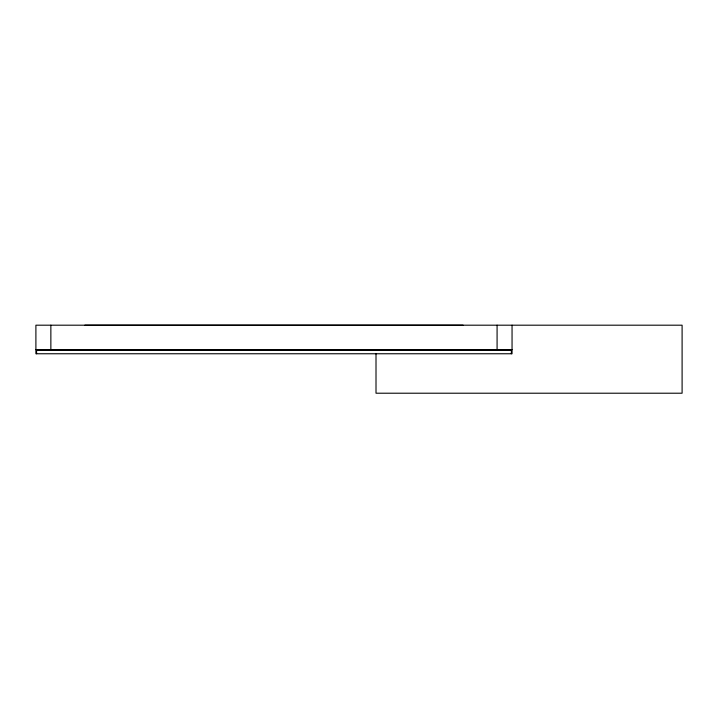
<?xml version="1.0" encoding="UTF-8"?>
<svg xmlns="http://www.w3.org/2000/svg" width="718" height="718" viewBox="0 0 718 718"><rect width="100%" height="100%" fill="white"/><g stroke="black" fill="none" stroke-linecap="round" stroke-linejoin="round"><path stroke-width="1.08" d="M35.9 349.675L512.051 349.675M512.051 325.191L512.051 353.759L35.9 353.759L35.9 325.191L682.1 325.191L682.1 393.213L376.008 393.213L376.008 353.759M511.369 353.759L511.369 350.357L36.582 350.357L36.582 353.759M497.08 325.191L497.08 349.675M463.074 325.191L84.877 325.191M50.861 325.191L50.861 349.675"/></g></svg>
